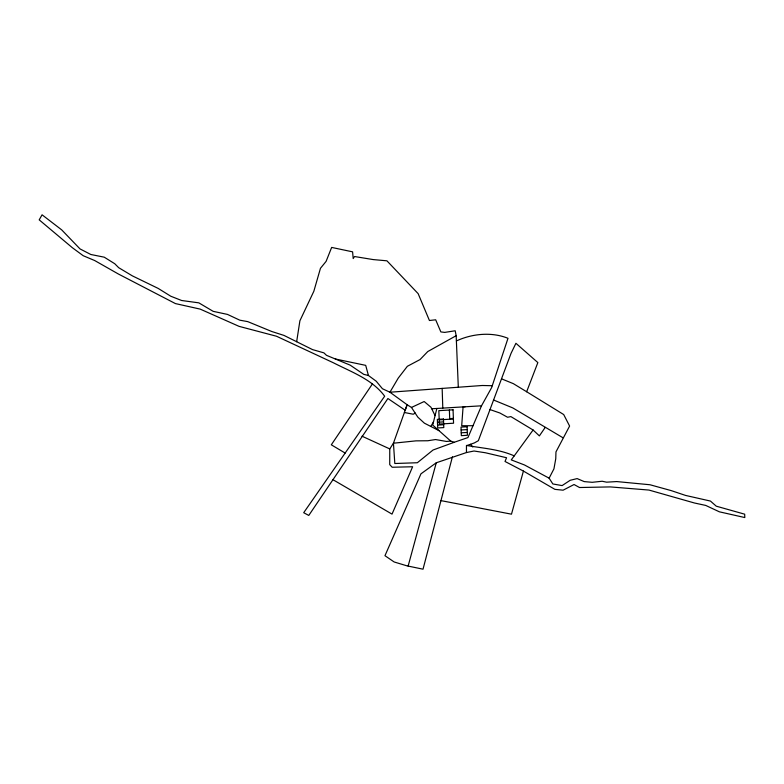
<?xml version="1.0" encoding="UTF-8"?>
<svg xmlns="http://www.w3.org/2000/svg" width="784" height="784" viewBox="0 0 784 784"><rect width="100%" height="100%" fill="white"/><g stroke="black" fill="none" stroke-linecap="round" stroke-linejoin="round"><path stroke-width="1.18" d="M452.407 456.837L423.027 569.194L406.876 565.813L394.156 561.971L384.964 555.699L420.949 473.83L436.267 462.785L466.451 452.544L466.46 445.439C482.395 448.262 499.075 449.144 514.226 455.876L533.091 430.004L510.874 416.598L507.581 417.255L499.859 412.992L489.931 409.552M438.971 430.622L424.379 423.164L417.833 417.157L411.463 407.445L407.141 404.75L405.181 410.228L387.904 398.517L308.778 515.431L303.702 512.707L384.66 396.204C372.282 379.407 351.467 371.998 333.474 362.825L276.507 336.238L239.071 326.36L200.194 309.112L175.42 303.584L118.315 273.969L94.697 260.543L83.202 255.711L72.295 247.666L39.2 219.863L42.071 214.806L61.711 229.888L80.027 248.92L90.836 254.496L104.243 257.181L114.758 263.738L118.678 267.677L132.359 275.87L158.192 288.414L170.775 296.225L181.614 300.497L198.822 302.849L213.189 311.346L227.517 314.423L239.796 320.176L247.744 321.626L271.813 331.524L284.024 335.434L312.532 349.605L323.91 352.869L326.477 355.319L350.193 365.148L363.747 374.35L368.431 375.497L376.212 381.21L382.445 388.746L389.932 392.225L407.141 404.75L393.441 443.215L389.766 448.918L389.726 464.638L392.196 467.254L412.639 466.754L392.02 514.118L332.847 479.622M296.656 341.716L299.9 320.783L313.835 291.285L320.46 268.295L326.095 261.376L331.652 247.421L352.594 251.84L353.202 258.553L354.535 256.525L373.155 259.573L386.924 260.817L418.156 293.657L429.426 320.509L435.679 319.794L440.863 331.926L444.744 332.396L455.19 330.77L456.17 335.699L458.307 387.208M436.874 408.464L432.709 425.046L450.712 441.078L454.24 442.274L467.94 437.57L481.513 405.808L491.656 387.551L507.993 338.306C491.823 331.72 472.115 333.612 456.386 340.962M408.131 566.068L436.267 462.785M466.451 452.544L474.036 451.016L485.414 452.76L506.552 457.738L505.023 461.472L523.418 471.076L511.482 514.177L440.961 500.623M466.882 445.547L474.398 442.911L478.348 440.696L511.021 353.417L515.921 343.294L537.853 362.58L526.652 391.745L563.696 414.55L569.605 426.065L555.964 451.917L555.758 458.758L553.935 468.852L549.123 478.181L552.847 483.963L562.118 485.59L570.184 480.288L577.142 478.593L584.217 481.601L592.185 482.307L602.171 481.249L606.571 482.17L616.743 481.572L649.995 484.757L671.3 490.637L685.539 495.419L710.441 501.064L716.262 506.18L744.682 514.186L744.8 517.548L719.369 511.815L705.747 505.435L694.448 502.995L648.956 490.059L610.315 486.913L579.513 487.521L574.055 484.522L563.098 490.186L554.886 489.353L523.418 471.076M430.877 426.369L433.542 421.714M372.439 383.905L331.309 444.812L345.136 453.064M545.174 427.476L539.372 435.894L533.091 430.004M514.226 455.876L511.256 459.894L524.447 464.951L549.123 478.181M456.17 335.699L427.76 351.555L420.038 359.572L407.357 366.295L398.243 378.104L389.932 392.225L482.258 385.493L492.274 385.718M415.314 413.099L413.197 414.226L404.377 412.492M411.463 407.445L424.173 401.526L430.975 407.259L435.071 415.618M454.24 442.274L433.062 450.006L417.353 462.736L394.813 463.511L393.441 443.215L415.932 440.863L427.829 440.755L435.522 439.54L446.459 441.451L450.712 441.078M431.827 408.768L481.513 405.808M453.377 418.421L449.712 418.646L449.379 410.022M439.216 419.852L453.397 418.999M437.462 422.253L443.558 421.89M437.58 425.114L443.675 424.742M461.129 429.965L467.205 429.603M461.227 432.807L467.303 432.445M465.216 406.769L463.079 406.886L461.698 425.722L473.007 425.722M335.336 358.994L365.707 365.364L368.431 375.497M501.76 378.927L513.363 383.66L526.652 391.745M493.499 399.977L512.834 407.935L562.902 437.727M362.012 436.198L389.766 448.918M470.42 444.303L472.781 446.998M442.156 388.364L442.793 408.111M453.054 409.807L438.824 410.659L439.393 424.075L453.564 423.213L453.054 409.807M443.44 419.019L437.335 419.391L437.707 427.966L443.793 427.594L443.44 419.019M467.107 426.751L461.031 427.123L461.335 435.649L467.401 435.277L467.107 426.751"/></g></svg>
